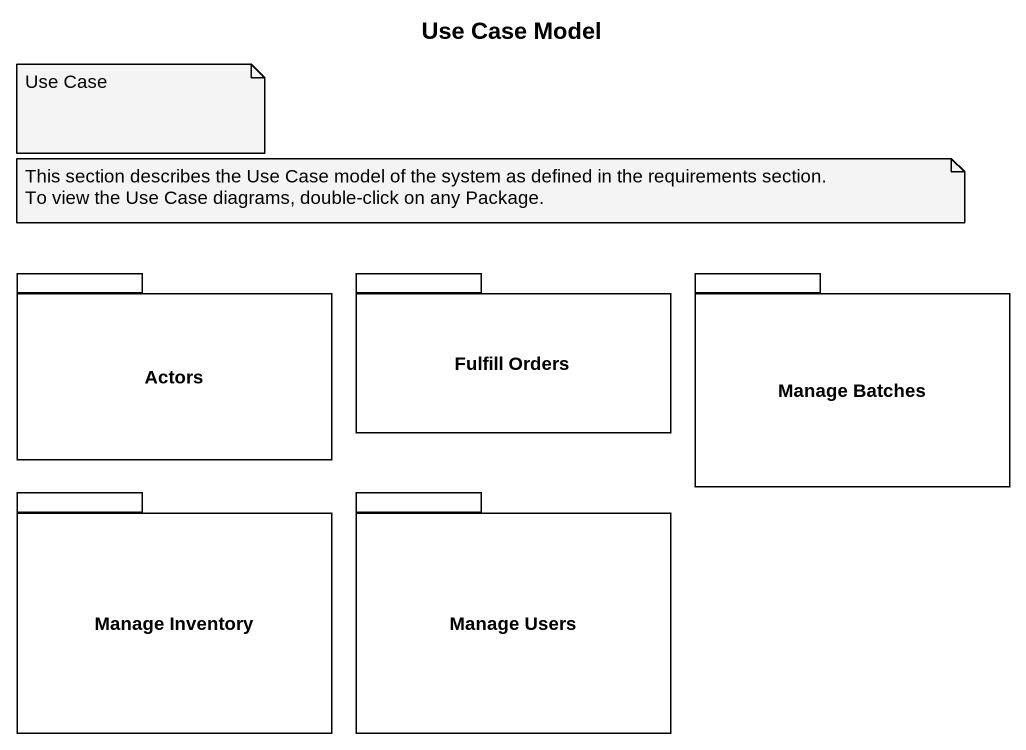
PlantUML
@startuml
title Use Case Model
package Actors {
}
package "Fulfill Orders" as Fulfill_Orders {
}
package "Manage Batches" as Manage_Batches {
}
package "Manage Inventory" as Manage_Inventory {
}
package "Manage Users" as Manage_Users {
}
note as N1
  Use Case
end note
note as N2
  This section describes the Use Case model of the system as defined in the requirements section.
  To view the Use Case diagrams, double-click on any Package.
end note
@enduml
